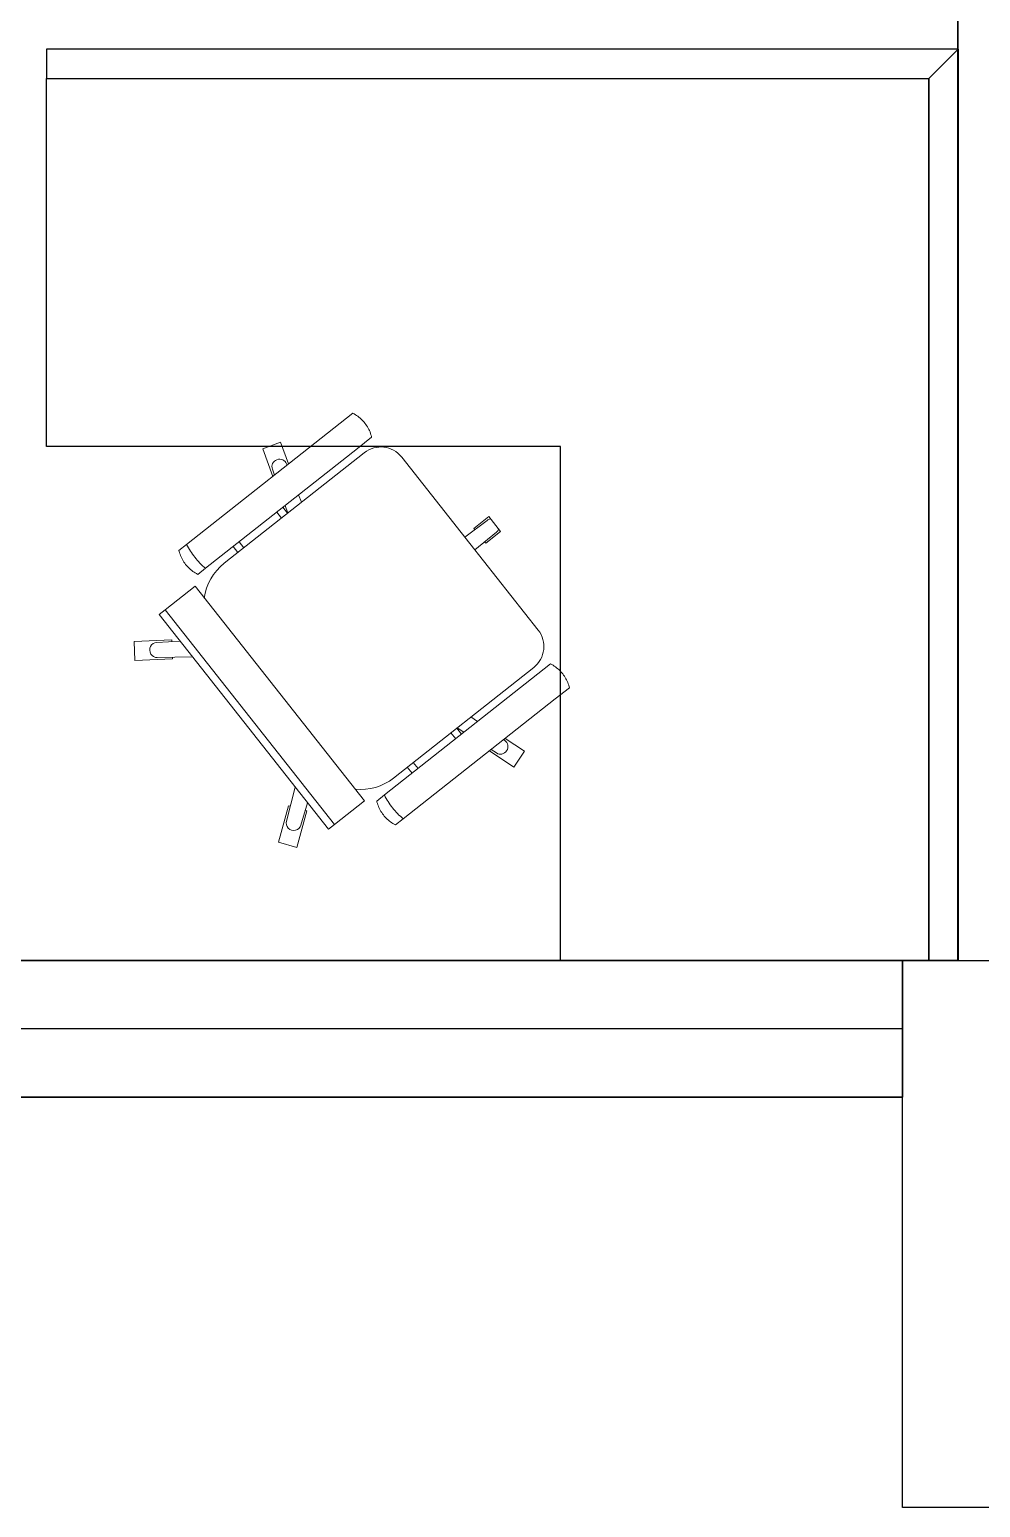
# Model space of a CAD drawing. Header units: millimetres. Extents: x 1993 to 4093, y 1262 to 2017.
# Drawn here: x 3434.2 to 3496.8, y 1262.1 to 1359.4 of the extents above; entities that cross this region are included whole.
import ezdxf

# ---------------------------------------------------------------- set-up
doc = ezdxf.new("R2010")
doc.units = ezdxf.units.MM
for name, color, linetype, lineweight in [('CHAIR MB', 252, 'Continuous', 18), ('FLR CARPET 1', 254, 'Continuous', 15), ('WALL', 251, 'Continuous', 30), ('WORKSTATION - L SHAPED WITH ALUMINIUM PARTITION', 251, 'Continuous', 25)]:
    doc.layers.add(name, color=color, linetype=linetype, lineweight=lineweight)
for name, color, linetype in [('COLUMN', 251, 'Continuous'), ('FACADE', 140, 'Continuous'), ('PLANNER', 3, 'Continuous')]:
    doc.layers.add(name, color=color, linetype=linetype)
doc.layers.add('PARTITION GYP 75mm', color=7, linetype='Continuous', lineweight=25, true_color=0xdb0000)

# ---------------------------------------------------------------- blocks, each defined once
blk = doc.blocks.new('CHAIR MB2')
at = {"layer": 'CHAIR MB'}
for p, q in [((2.565, 11.502), (3.165, 13.347)), ((4.354, 12.96), (3.165, 13.347)), ((4.354, 12.96), (3.882, 11.506)), ((2.829, 11.899), (2.694, 11.506)), ((3.749, 11.506), (3.775, 11.592)), ((-8.951, 9.003), (-8.446, 9.003)), ((-8.951, 9.003), (-8.951, -9.003)), ((-8.951, 9.003), (-8.951, -9.003)), ((-8.446, 9.003), (-5.941, 9.003)), ((-8.446, 9.003), (-8.446, -9.003)), ((-8.446, -9.003), (-8.446, 9.003)), ((-5.941, 9.003), (-5.941, -9.003)), ((8.068, 9.506), (-4.669, 9.506)), ((8.251, 9.003), (-3.503, 9.003)), ((-2.351, 9.506), (-2.351, 9.003)), ((-1.851, 9.003), (-1.851, 9.506)), ((1.308, 9.506), (1.308, 9.003)), ((1.808, 9.003), (1.808, 9.506)), ((2.004, 9.506), (1.83, 9.003)), ((2.985, 9.003), (3.138, 9.506)), ((-11.336, 8.635), (-12.071, 7.624)), ((-11.336, 8.635), (-9.324, 7.173)), ((-10.059, 6.162), (-12.071, 7.624)), ((-10.798, 6.857), (-8.951, 5.464)), ((-8.951, 6.778), (-10.214, 7.661)), ((-9.388, 7.084), (-9.324, 7.173)), ((10.002, 0), (10.002, 7.252)), ((-10.059, 6.162), (-9.994, 6.251)), ((11.836, 0.497), (10.002, 0.53)), ((10.002, -7.252), (10.002, 0)), ((10.829, 0.625), (12.07, 0.625)), ((10.829, 0.625), (10.829, 0.515)), ((12.07, -0.625), (12.07, 0.625)), ((10.002, -0.53), (11.836, -0.497)), ((10.829, -0.515), (10.829, -0.625)), ((12.07, -0.625), (10.829, -0.625)), ((-8.951, -5.464), (-10.798, -6.857)), ((-12.071, -7.624), (-10.059, -6.162)), ((-10.214, -7.661), (-8.951, -6.778)), ((-9.994, -6.251), (-10.059, -6.162)), ((-12.071, -7.624), (-11.336, -8.635)), ((-9.324, -7.173), (-11.336, -8.635)), ((-9.324, -7.173), (-9.388, -7.084)), ((-8.446, -9.003), (-8.951, -9.003)), ((-5.941, -9.003), (-8.446, -9.003)), ((-3.503, -9.003), (8.251, -9.003)), ((-2.351, -9.003), (-2.351, -9.506)), ((-1.851, -9.506), (-1.851, -9.003)), ((1.308, -9.003), (1.308, -9.506)), ((1.808, -9.506), (1.808, -9.003)), ((1.83, -9.003), (2.004, -9.506)), ((3.138, -9.506), (2.985, -9.003)), ((8.068, -11.506), (-4.669, -11.506)), ((3.165, -13.347), (2.565, -11.502)), ((2.694, -11.506), (2.829, -11.899)), ((3.775, -11.592), (3.749, -11.506)), ((3.882, -11.506), (4.354, -12.96)), ((3.165, -13.347), (4.354, -12.96))]:
    blk.add_line(p, q, dxfattribs=at)
for points in [[(-4.669, 9.506), (-5.315, 9.506), (-5.353, 9.593), (-5.388, 9.681), (-5.419, 9.77), (-5.446, 9.861), (-5.47, 9.953), (-5.491, 10.046), (-5.507, 10.139), (-5.52, 10.233), (-5.529, 10.328), (-5.534, 10.422), (-5.536, 10.517), (-5.533, 10.612), (-5.527, 10.707), (-5.517, 10.801), (-5.504, 10.895), (-5.486, 10.988), (-5.465, 11.081), (-5.44, 11.172), (-5.412, 11.263), (-5.38, 11.352), (-5.344, 11.44), (-5.315, 11.506), (-4.669, 11.506)], [(-4.669, 11.506), (9.264, 11.506), (9.302, 11.42), (9.337, 11.331), (9.368, 11.242), (9.396, 11.151), (9.42, 11.059), (9.44, 10.967), (9.456, 10.873), (9.469, 10.779), (9.478, 10.685), (9.483, 10.59), (9.485, 10.495), (9.483, 10.4), (9.476, 10.305), (9.466, 10.211), (9.453, 10.117), (9.435, 10.024), (9.414, 9.931), (9.389, 9.84), (9.361, 9.749), (9.329, 9.66), (9.293, 9.572), (9.264, 9.506), (8.068, 9.506)], [(-4.669, -11.506), (-5.315, -11.506), (-5.353, -11.42), (-5.388, -11.331), (-5.419, -11.242), (-5.446, -11.151), (-5.47, -11.059), (-5.491, -10.967), (-5.507, -10.873), (-5.52, -10.779), (-5.529, -10.685), (-5.534, -10.59), (-5.536, -10.495), (-5.533, -10.4), (-5.527, -10.305), (-5.517, -10.211), (-5.504, -10.117), (-5.486, -10.024), (-5.465, -9.931), (-5.44, -9.84), (-5.412, -9.749), (-5.38, -9.66), (-5.344, -9.572), (-5.315, -9.506), (-4.669, -9.506)], [(-4.669, -9.506), (9.264, -9.506), (9.302, -9.593), (9.337, -9.681), (9.368, -9.77), (9.396, -9.861), (9.42, -9.953), (9.44, -10.046), (9.456, -10.139), (9.469, -10.233), (9.478, -10.328), (9.483, -10.422), (9.485, -10.517), (9.483, -10.612), (9.476, -10.707), (9.466, -10.801), (9.453, -10.895), (9.435, -10.988), (9.414, -11.081), (9.389, -11.172), (9.361, -11.263), (9.329, -11.352), (9.293, -11.44), (9.264, -11.506), (8.068, -11.506)]]:
    blk.add_lwpolyline(points, dxfattribs=at)
for centre, radius, start, end in [((-3.503, 5.502), 3.501, 90, 134.23037), ((8.251, 7.252), 1.751, 0, 90), ((8.251, -7.252), 1.751, 270, 0), ((-3.503, -5.502), 3.501, 225.76963, 270)]:
    blk.add_arc(centre, radius, start, end, dxfattribs=at)
for centre, major_axis, start_param, end_param in [((3.302, 11.746), (-0.473, 0.154), 3.141593, 6.283185), ((-10.506, 7.259), (0.292, 0.402), 0, 3.141593), ((11.836, 0), (0, 0.497), 5.773119, 6.283185), ((11.836, 0), (0, 0.497), 3.141593, 3.65168), ((-10.506, -7.259), (-0.292, 0.402), 0, 3.141593), ((3.302, -11.746), (0.473, 0.154), 3.141593, 6.283185)]:
    blk.add_ellipse(centre, major_axis=major_axis, ratio=0.96783, start_param=start_param, end_param=end_param, dxfattribs=at)
at = {"layer": 'CHAIR MB', "start_tangent": (-0.206196, -0.978511), "end_tangent": (0.206223, -0.978505)}
for points in [[(-4.669, 11.506), (-4.769, 10.506), (-4.669, 9.506)], [(-4.669, -9.506), (-4.769, -10.506), (-4.669, -11.506)]]:
    blk.add_spline(points, degree=3, dxfattribs=at)
blk = doc.blocks.new('WORKSTAION L SHAPE 5FT')
at = {"layer": 'WORKSTATION - L SHAPED WITH ALUMINIUM PARTITION'}
for points in [[(-30, 30), (-28.065, 30), (-28.065, -28.065), (-30, -30)], [(-28.065, 30), (-3.839, 30), (-3.839, -3.839), (30, -3.839), (30, -28.065), (-28.065, -28.065)], [(30, -30), (30, -28.065), (-28.065, -28.065), (-30, -30)]]:
    blk.add_lwpolyline(points, close=True, dxfattribs=at)
blk = doc.blocks.new('WORKSTATION AREA 02')
at = {"ltscale": 25}
blk.add_lwpolyline([(96613.359, 8352.751), (98143.347, 8352.751), (98143.347, 8599.073), (96613.359, 8599.073)], close=True, dxfattribs=at)

msp = doc.modelspace()

# ---------------------------------------------------------------- linework, layer by layer
at = {"layer": 'COLUMN', "ltscale": 25}
msp.add_lwpolyline([(3491.697, 1298.088), (3503.197, 1298.088), (3503.197, 1262.088), (3491.697, 1262.088)], close=True, dxfattribs=at)
at = {"layer": 'FACADE', "ltscale": 25}
msp.add_lwpolyline([(3491.697, 1293.588), (3396.697, 1293.588)], dxfattribs=at)
at = {"layer": 'FLR CARPET 1'}
msp.add_lwpolyline([(3495.366, 1367.404), (3495.331, 1298.088), (3405.331, 1298.088), (3405.331, 1367.404)], dxfattribs=at)
at = {"layer": 'PARTITION GYP 75mm', "ltscale": 25}
msp.add_lwpolyline([(3498.331, 1298.088), (3498.331, 1383.243), (3493.093, 1398.958), (3486.612, 1414.203), (3478.929, 1428.879), (3470.094, 1442.891), (3460.163, 1456.15), (3449.201, 1468.57), (3437.278, 1480.07), (3424.471, 1490.577), (3422.248, 1488.524), (3434.87, 1478.228), (3446.63, 1466.957), (3457.453, 1454.783), (3467.269, 1441.784), (3476.017, 1428.043), (3483.64, 1413.648), (3490.089, 1398.69), (3495.324, 1383.265), (3495.331, 1298.088), (3495.361, 1298.088)], close=True, dxfattribs=at)
at = {"layer": 'WALL', "ltscale": 25}
msp.add_lwpolyline([(3396.697, 1289.088), (3491.697, 1289.088), (3491.697, 1298.088), (3396.697, 1298.088)], close=True, dxfattribs=at)

# ---------------------------------------------------------------- block references
at = {"layer": 'CHAIR MB', "rotation": 38.27459772332242}
msp.add_blockref('CHAIR MB2', (3455.378, 1319.34), dxfattribs=at)
at = {"layer": 'PLANNER'}
msp.add_blockref('WORKSTATION AREA 02', (-94086.662, -7054.663), dxfattribs=at)
at = {"layer": 'WORKSTATION - L SHAPED WITH ALUMINIUM PARTITION', "rotation": 180}
msp.add_blockref('WORKSTAION L SHAPE 5FT', (3465.361, 1328.088), dxfattribs=at)

doc.saveas('drawing.dxf')
